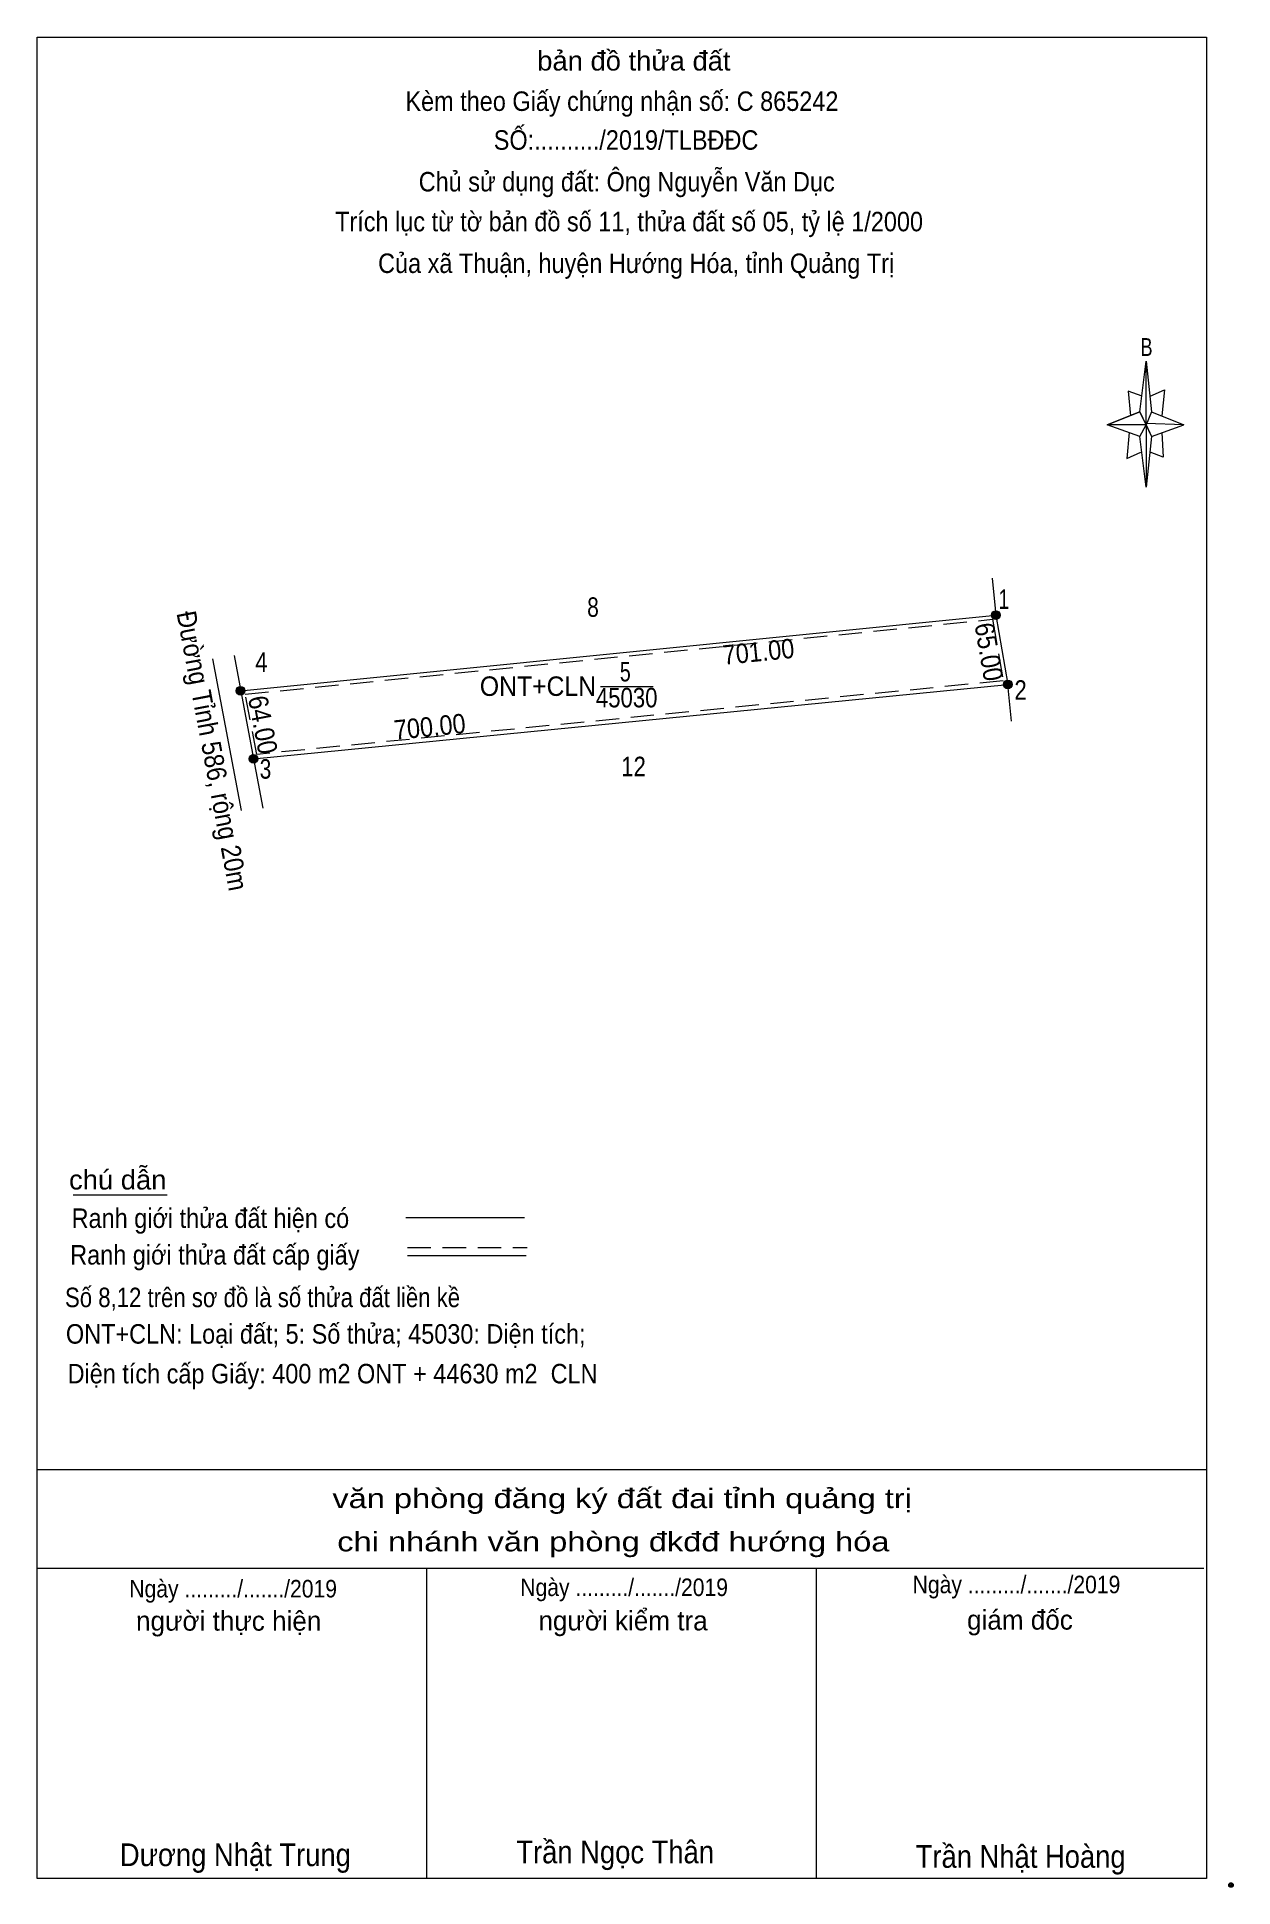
# Model space of a CAD drawing. Header units: metres. Extents: x 544604 to 545709, y 1831973 to 1833682.
import ezdxf
from ezdxf.enums import TextEntityAlignment as Align

# ---------------------------------------------------------------- set-up
doc = ezdxf.new("R2010")
doc.units = ezdxf.units.M
doc.header["$LTSCALE"] = 7.2
doc.header["$PDMODE"] = 32
doc.header["$PDSIZE"] = 3.6
doc.linetypes.add('MEDIUM_DASHED', pattern=[4.5, 3, -1.5])
doc.layers.add('6', color=7, linetype='Continuous')
doc.layers.add('63', color=7, linetype='Continuous', lineweight=13)

msp = doc.modelspace()

# ---------------------------------------------------------------- hatches: boundary and pattern name
at = {"layer": '63'}
for points in [[(545493.51, 1833148.06, 1), (545485.51, 1833148.06, 1)], [(545491.01, 1833148.06, 1), (545488.01, 1833148.06, 1)], [(544796, 1833078.14, 1), (544788, 1833078.14, 1)], [(545504.48, 1833083.99, 1), (545496.48, 1833083.99, 1)], [(545501.98, 1833083.99, 1), (545498.98, 1833083.99, 1)], [(544807.86, 1833015.25, 1), (544799.86, 1833015.25, 1)], [(544805.36, 1833015.25, 1), (544802.36, 1833015.25, 1)]]:
    msp.add_hatch(color=256, dxfattribs=at).paths.add_polyline_path(points)

# ---------------------------------------------------------------- linework, layer by layer
at = {"layer": '6'}
msp.add_point((545706.73, 1831974.55), dxfattribs=at)
at = {"layer": '63'}
for p, q in [((545622.37, 1833335.83), (545628.37, 1833382.63)), ((545633.17, 1833335.83), (545663.17, 1833323.83)), ((545622.37, 1833313.03), (545592.37, 1833323.83)), ((545642.77, 1833316.63), (545643.97, 1833293.83)), ((545633.17, 1833313.03), (545628.37, 1833266.23)), ((545643.97, 1833293.83), (545631.97, 1833298.63)), ((545486.11, 1833181.97), (545489.51, 1833148.06)), ((544792, 1833078.14), (545489.51, 1833148.06)), ((545489.51, 1833148.06), (545500.48, 1833083.99)), ((544766.1, 1833107.6), (544792.54, 1832967.41)), ((544803.86, 1833015.25), (545500.48, 1833083.99)), ((545173.14, 1833081.64), (545124.48, 1833081.79)), ((545503.83, 1833050.06), (545500.48, 1833083.99)), ((544637.29, 1832612.38), (544724.17, 1832612.38)), ((544944.49, 1832591.5), (545054.17, 1832591.5)), ((544946.17, 1832556.34), (545055.85, 1832556.34)), ((544603.93, 1832358.55), (545683.93, 1832358.55)), ((544603.93, 1832267.35), (545681.53, 1832267.35)), ((544603.93, 1832267.35), (545681.53, 1832267.35)), ((544603.93, 1832267.35), (545681.53, 1832267.35)), ((544963.93, 1831980.55), (544963.93, 1832267.35)), ((545323.93, 1831980.55), (545323.93, 1832267.35))]:
    msp.add_line(p, q, dxfattribs=at)
at = {"layer": '63', "linetype": 'MEDIUM_DASHED'}
msp.add_line((544946.17, 1832563.78), (545056.57, 1832563.78), dxfattribs=at)
at = {"layer": '63'}
for points in [[(544603.93, 1833682.15), (545683.93, 1833682.15), (545683.93, 1831980.55), (544603.93, 1831980.55)], [(545628.37, 1833382.63), (545633.17, 1833335.83), (545628.37, 1833323.83)], [(545628.37, 1833323.83), (545592.37, 1833323.83), (545622.37, 1833335.83), (545633.17, 1833313.03), (545663.17, 1833323.83), (545628.37, 1833325.03)], [(545628.37, 1833323.83), (545628.37, 1833266.23), (545622.37, 1833313.03)]]:
    msp.add_lwpolyline(points, close=True, dxfattribs=at)
for points in [[(545624.77, 1833350.23), (545611.57, 1833355.03), (545613.97, 1833332.23)], [(545631.97, 1833350.23), (545645.17, 1833356.23), (545642.77, 1833332.23)], [(545628.37, 1833323.83), (545622.37, 1833335.83), (545592.37, 1833323.83)], [(545612.77, 1833316.63), (545610.37, 1833292.63), (545623.57, 1833298.63)], [(545628.37, 1833323.83), (545633.17, 1833313.03), (545663.17, 1833323.83)], [(544785.89, 1833110.54), (544803.86, 1833015.25), (544812.46, 1832969.74)], [(545683.93, 1831980.55), (544603.93, 1831980.55), (544603.93, 1832267.35)]]:
    msp.add_lwpolyline(points, dxfattribs=at)
at = {"layer": '63', "linetype": 'MEDIUM_DASHED'}
msp.add_lwpolyline([(545486.48, 1833144.08), (545496.21, 1833087.25), (544806.83, 1833019.23), (544796.33, 1833074.89)], close=True, dxfattribs=at)
at = {"layer": '63'}
for centre, radius in [((545489.51, 1833148.06), 4), ((545489.51, 1833148.06), 1.5), ((544792, 1833078.14), 4), ((545500.48, 1833083.99), 4), ((545500.48, 1833083.99), 1.5), ((544803.86, 1833015.25), 4), ((544803.86, 1833015.25), 1.5)]:
    msp.add_circle(centre, radius, dxfattribs=at)

# ---------------------------------------------------------------- texts
for s, height, width, p in [('bản đồ thửa đất', 18, 1.05, (545155.2, 1833651.17)), ('Kèm theo Giấy chứng nhận số: C 865242', 18, 0.9, (545144.155, 1833613.85)), ('SỐ:........../2019/TLBĐĐC', 18, 0.9, (545147.98, 1833577.97)), ('Chủ sử dụng đất: Ông Nguyễn Văn Dục', 18, 0.9, (545148.58, 1833539.45)), ('Trích lục từ tờ bản đồ số 11, thửa đất số 05, tỷ lệ 1/2000 ', 18, 0.9, (545153.75, 1833502.61)), ('Của xã Thuận, huyện Hướng Hóa, tỉnh Quảng Trị', 18, 0.9, (545157.295, 1833464.09)), ('B', 16.53, 0.75, (545628.705, 1833387.41)), ('văn phòng đăng ký đất đai tỉnh quảng trị', 18, 1.25, (545144.365, 1832322.82)), ('chi nhánh văn phòng đkđđ hướng hóa', 18, 1.25, (545136.24, 1832282.86)), ('Ngày ........./......./2019', 16.2, 0.9, (544785.08, 1832240.3)), ('Ngày ........./......./2019', 16.2, 0.9, (545146.19, 1832241.59)), ('Ngày ........./......./2019', 16.2, 0.9, (545508.58, 1832244.17)), ('Trần Ngọc Thân', 21, 0.9, (545137.92, 1831994.63)), ('Dương Nhật Trung', 21, 0.9, (544787.135, 1831992.05)), ('Trần Nhật Hoàng', 21, 0.9, (545512.425, 1831990.49))]:
    msp.add_text(s, height=height, dxfattribs=dict(at, width=width)).set_placement(p, align=Align.CENTER)
for s, width, p in [('8', 0.8, (545112.09, 1833146.38)), ('5', 0.75, (545142.25, 1833086.69)), ('ONT+CLN', 0.95, (545012.92, 1833073.33)), ('45030', 0.85, (545120.1, 1833062.72)), ('12', 0.85, (545143.52, 1832999.13)), ('chú dẫn', 1.05, (544633.51, 1832617.24)), ('Ranh giới thửa đất hiện có ', 0.9, (544635.91, 1832581.72)), ('Ranh giới thửa đất cấp giấy', 0.9, (544634.59, 1832547.88)), ('Số 8,12 trên sơ đồ là số thửa đất liền kề', 0.85, (544629.77, 1832508.54)), ('ONT+CLN: Loại đất; 5: Số thửa; 45030: Diện tích;', 0.9, (544630.61, 1832474.82)), ('Diện tích cấp Giấy: 400 m2 ONT + 44630 m2  CLN', 0.9, (544632.17, 1832438.1))]:
    msp.add_text(s, height=18, dxfattribs=dict(at, width=width)).set_placement(p)
for s, width, p in [(' 1', 0.75, (545501.98, 1833153.7)), (' 4', 0.85, (544816.81, 1833095.54)), (' 2', 0.85, (545518.03, 1833069.79)), (' 3', 0.8, (544820.29, 1832996.85))]:
    msp.add_text(s, height=18, dxfattribs=dict(at, width=width)).set_placement(p, align=Align.RIGHT)
at = {"layer": '63', "width": 0.9}
msp.add_text('Đường Tỉnh 586, rộng 20m', height=18, rotation=280.683, dxfattribs=at).set_placement((544732.68, 1833149.85))
for s, rotation, p in [('701.00', 5.724, (545271.162, 1833105.279)), ('65.00', 279.716, (545474.299, 1833112.554)), ('64.00', 280.68, (544803.717, 1833045.003)), ('700.00', 5.636, (544967.511, 1833035.967))]:
    msp.add_text(s, height=18, rotation=rotation, dxfattribs=at).set_placement(p, align=Align.CENTER)
at = {"layer": '63'}
for s, p in [('người thực hiện', (544780.945, 1832209.61)), ('người kiểm tra', (545145.195, 1832209.85)), ('giám đốc', (545511.76, 1832210.57))]:
    msp.add_text(s, height=18, dxfattribs=at).set_placement(p, align=Align.CENTER)

doc.saveas('drawing.dxf')
